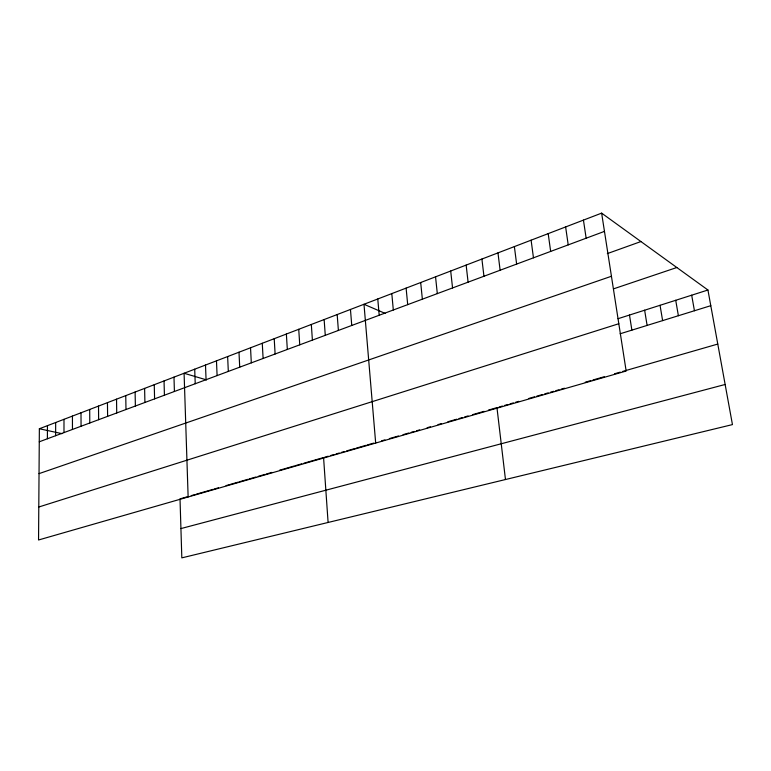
<?xml version="1.0" encoding="UTF-8"?>
<svg xmlns="http://www.w3.org/2000/svg" width="771" height="771" viewBox="0 0 771 771"><rect width="100%" height="100%" fill="white"/><g stroke="black" fill="none" stroke-linecap="round" stroke-linejoin="round"><path stroke-width="1.16" d="M63.983 432.598L63.993 419.318M55.628 435.711L55.666 422.518M47.388 438.776L47.455 425.659M39.36 428.763L38.55 539.989L626.158 371.034L601.631 213.133L39.36 428.763L61.988 433.649M39.263 441.802L604.464 231.387M607.317 253.611L640.923 241.554M39.032 473.635L611.442 276.259M613.533 288.855L676.832 267.518M618.034 318.702L707.932 290.012L732.45 424.599L181.821 557.867L180.019 498.866L187.131 496.823M38.791 507.01L618.814 323.724M620.115 333.785L710.795 305.682M191.237 495.637L195.352 494.452M196.374 494.153L213.153 489.325M214.222 489.016L218.501 487.792M226.038 485.614L229.286 484.68M230.365 484.371L238.046 482.164M239.145 481.846L248.031 479.283M249.158 478.964L255.914 477.018M258.179 476.362L265.022 474.396M266.168 474.069L271.941 472.401M279.574 470.204L283.747 469.009M284.788 468.71L294.281 465.973M295.351 465.665L301.769 463.814M303.919 463.198L312.592 460.701M313.672 460.393L323.569 457.54L328.099 522.468M324.726 457.213L328.195 456.21M330.499 455.545L333.968 454.553M336.069 453.946L339.24 453.03M341.341 452.423L344.502 451.517M346.642 450.9L355.2 448.433M356.289 448.124L366.061 445.31M367.16 444.992L373.771 443.094M381.549 440.848L384.902 439.884M389.394 438.593L398.472 435.981M403.06 434.661L408.823 433.003M411.126 432.338L414.316 431.423M416.446 430.806L419.636 429.89M427.144 427.722L430.382 426.797M437.995 424.599L441.282 423.655M447.874 421.756L456.789 419.193M459.015 418.547L462.407 417.574M464.672 416.918L468.064 415.945M472.613 414.634L484.111 411.329M488.39 410.095L496.958 407.628L505.468 479.533M499.126 407.001L502.393 406.066M504.571 405.44L507.829 404.496M510.007 403.869L513.322 402.915M515.539 402.279L518.854 401.325M528.896 398.434L534.515 396.814M536.761 396.169L542.476 394.521M544.76 393.865L548.191 392.882M550.475 392.227L553.684 391.292M555.833 390.675L559.052 389.75M561.192 389.133L564.411 388.208M585.237 382.214L590.779 380.623M592.995 379.978L604.271 376.73M614.545 373.781L620.279 372.123M622.573 371.468L717.782 344.059M180.925 528.578L725.145 384.478M206.493 379.891L184.086 373.26L188.134 496.977M385.182 313.411L363.989 304.266L375.679 443.055M601.631 213.133L707.932 290.012M691.683 295.197L694.44 310.752M675.724 300.295L678.384 315.725M660.043 305.297L662.617 320.611M644.633 310.212L647.11 325.42M629.483 315.04L631.883 330.142M583.435 220.101L586.153 238.21M565.625 226.934L568.217 244.879M548.191 233.623L550.658 251.423M531.103 240.176L533.465 257.822M514.373 246.595L516.628 264.087M497.97 252.878L500.119 270.236M481.904 259.046L483.947 276.259M466.147 265.089L468.093 282.157M450.698 271.016L452.558 287.94M435.548 276.828L437.311 293.616M420.687 282.523L422.363 299.177M406.105 288.113L407.705 304.641M391.803 293.597L393.316 309.99M377.771 298.984L379.207 315.252M350.458 309.45L351.749 325.468M337.178 314.549L338.392 330.441M324.138 319.551L325.275 335.327M311.32 324.466L312.4 340.117M298.734 329.294L299.746 344.83M286.369 334.036L287.323 349.456M274.216 338.691L275.112 354.005M262.275 343.278L263.104 358.467M250.536 347.779L251.307 362.862M238.991 352.202L239.714 367.179M227.638 356.559L228.312 371.42M216.478 360.838L217.094 375.593M205.5 365.049L206.069 379.698M194.706 369.184L195.227 383.736M173.986 377.135L174.41 391.485M164.04 380.951L164.425 395.205M154.248 384.7L154.595 398.867M144.611 388.401L144.909 402.472M135.108 392.044L135.378 406.018M125.76 395.629L125.981 409.517M116.537 399.166L116.729 412.957M107.458 402.645L107.612 416.35M98.515 406.076L98.63 419.694M89.696 409.459L89.783 422.99M81.003 412.793L81.061 426.238M72.435 416.08L72.455 429.437"/></g></svg>
